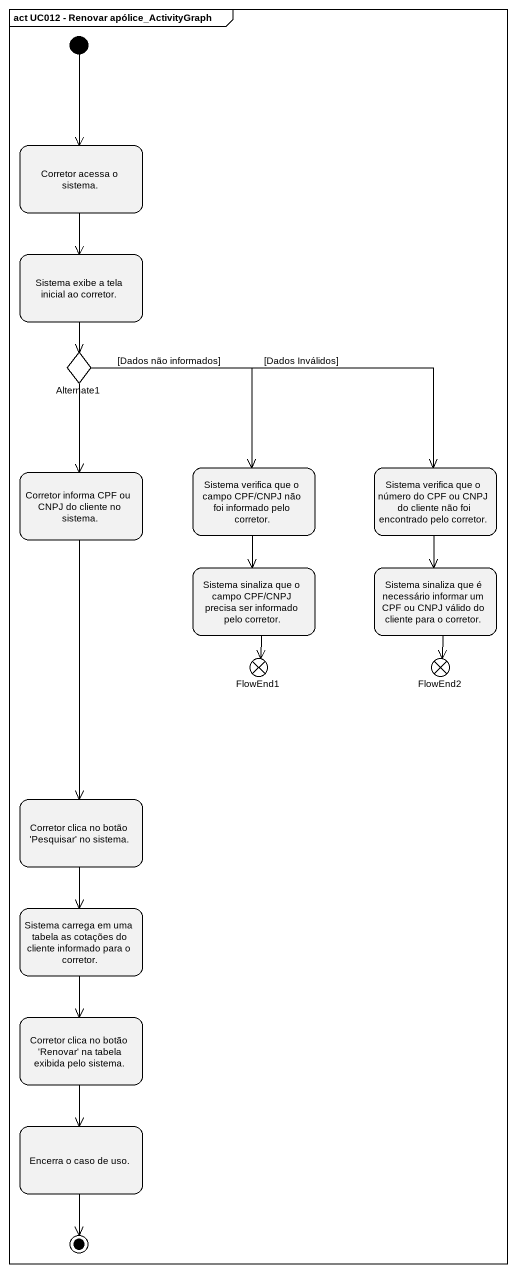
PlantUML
@startuml
mainframe act UC012 - Renovar apólice_ActivityGraph
hide empty description
state "Corretor acessa o sistema." as Corretor_acessa_o_sistema
state "Sistema exibe a tela inicial ao corretor." as Sistema_exibe_a_tela
state Alternate1 <<choice>>
state "Corretor informa CPF ou CNPJ do cliente no sistema." as Corretor_informa_CPF_ou
state "Sistema verifica que o campo CPF/CNPJ não foi informado pelo corretor." as Sistema_verifica_que_o
state "Sistema verifica que o número do CPF ou CNPJ do cliente não foi encontrado pelo corretor." as Sistema_verifica_que_o_2
state "Sistema sinaliza que o campo CPF/CNPJ precisa ser informado pelo corretor." as Sistema_sinaliza_que_o
state "Sistema sinaliza que é necessário informar um CPF ou CNPJ válido do cliente para o corretor." as Sistema_sinaliza_que_é
state FlowEnd1 <<end>>
state FlowEnd2 <<end>>
state "Corretor clica no botão 'Pesquisar' no sistema." as Corretor_clica_no_botão
state "Sistema carrega em uma tabela as cotações do cliente informado para o corretor." as Sistema_carrega_em_uma
state "Corretor clica no botão 'Renovar' na tabela exibida pelo sistema." as Corretor_clica_no_botão_2
state "Encerra o caso de uso." as Encerra_o_caso_de_uso
[*] --> Corretor_acessa_o_sistema
Corretor_acessa_o_sistema --> Sistema_exibe_a_tela
Sistema_exibe_a_tela --> Alternate1
Alternate1 --> Corretor_informa_CPF_ou
Alternate1 --> Sistema_verifica_que_o : [Dados não informados]
Alternate1 -right-> Sistema_verifica_que_o_2 : [Dados Inválidos]
Corretor_informa_CPF_ou --> Corretor_clica_no_botão
Sistema_verifica_que_o --> Sistema_sinaliza_que_o
Sistema_verifica_que_o_2 --> Sistema_sinaliza_que_é
Sistema_sinaliza_que_o --> FlowEnd1
Sistema_sinaliza_que_é --> FlowEnd2
Corretor_clica_no_botão --> Sistema_carrega_em_uma
Sistema_carrega_em_uma --> Corretor_clica_no_botão_2
Corretor_clica_no_botão_2 --> Encerra_o_caso_de_uso
Encerra_o_caso_de_uso --> [*]
@enduml
